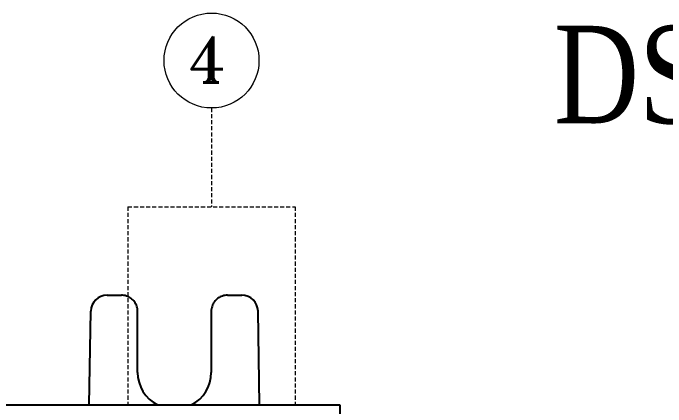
# Model space of a CAD drawing. Header units: millimetres. Extents: x 87 to 927, y 85 to 1088.
# Drawn here: x 387.66 to 427.86, y 659.26 to 683.51 of the extents above; entities that cross this region are included whole.
import ezdxf

# ---------------------------------------------------------------- set-up
doc = ezdxf.new("R2010")
doc.units = ezdxf.units.MM
doc.linetypes.add('DASHED2', pattern=[0.375, 0.25, -0.125])
doc.styles.add('SS', font='batang.ttc', dxfattribs={"width": 0.8})
doc.styles.add('STYLE2', font='romant.shx')

msp = doc.modelspace()

# ---------------------------------------------------------------- linework, layer by layer
at = {"color": 1, "linetype": 'DASHED2', "lineweight": 18}
for p, q in [((399.878, 677.666), (399.878, 671.581)), ((394.728, 671.581), (394.728, 659.389)), ((405.028, 671.581), (405.028, 659.389))]:
    msp.add_line(p, q, dxfattribs=at)
at = {"color": 1, "linetype": 'DASHED2', "lineweight": 5}
msp.add_line((394.728, 671.581), (405.028, 671.581), dxfattribs=at)
at = {"color": 7, "linetype": 'Continuous'}
for p, q in [((393.449, 666.139), (394.326, 666.139)), ((400.861, 666.139), (401.739, 666.139)), ((392.348, 659.389), (392.449, 665.157)), ((395.326, 661.389), (395.326, 665.139)), ((399.861, 665.139), (399.861, 661.389)), ((402.839, 659.389), (402.739, 665.157)), ((357.531, 659.389), (407.781, 659.389)), ((407.781, 659.389), (407.781, 658.801))]:
    msp.add_line(p, q, dxfattribs=at)
at = {"color": 0, "linetype": 'ByBlock', "lineweight": 18}
msp.add_circle((399.878, 680.589), 2.922, dxfattribs=at)
at = {"color": 7, "linetype": 'Continuous'}
for centre, radius, start, end in [((393.449, 665.139), 1, 90, 179), ((401.739, 665.139), 1, 1, 90), ((397.594, 661.389), 2.267, 180, 242.3898), ((397.594, 661.389), 2.267, 297.6102, 0)]:
    msp.add_arc(centre, radius, start, end, dxfattribs=at)
for points, knots in [([(395.326, 665.139), (395.326, 665.244), (395.293, 665.454), (395.149, 665.737), (394.924, 665.962), (394.641, 666.106), (394.431, 666.139), (394.326, 666.139)], [0, 0, 0, 0, 0.312844, 0.625707, 0.9386, 1.251523, 1.564464, 1.564464, 1.564464, 1.564464]), ([(400.861, 666.139), (400.757, 666.139), (400.547, 666.106), (400.264, 665.962), (400.039, 665.737), (399.894, 665.454), (399.861, 665.244), (399.861, 665.139)], [0, 0, 0, 0, 0.312941, 0.625864, 0.938757, 1.25162, 1.564464, 1.564464, 1.564464, 1.564464])]:
    msp.add_open_spline(points, degree=3, knots=knots, dxfattribs=at)

# ---------------------------------------------------------------- texts
at = {"color": 0, "style": 'SS', "width": 0.8}
msp.add_text('DSP-VIP-5TM', height=6, dxfattribs=at).set_placement((420.965, 676.727))
at = {"color": 0, "style": 'STYLE2'}
msp.add_text('4', height=2.815, dxfattribs=at).set_placement((398.406, 679.244))

doc.saveas('drawing.dxf')
